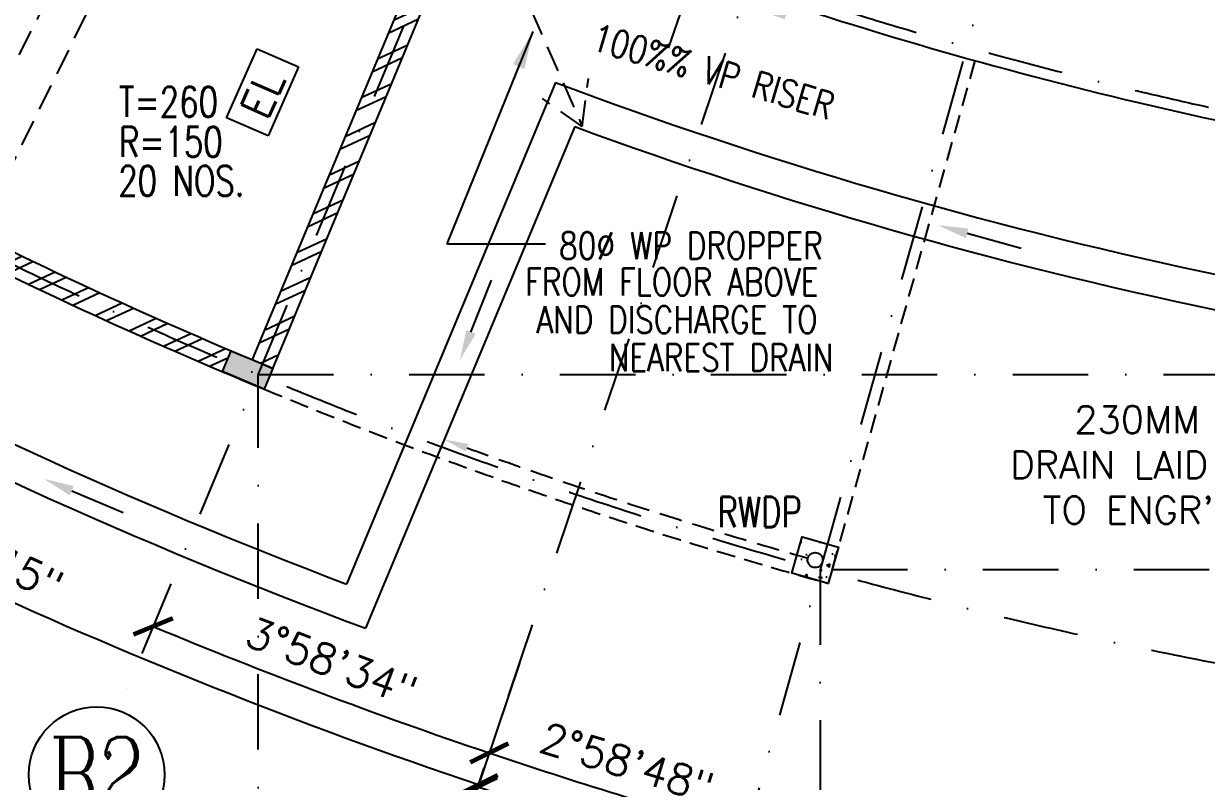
# Model space of a CAD drawing. Extents: x 2879167 to 2959690, y -882003 to -585933.
# Drawn here: x 2900177 to 2908015, y -864973 to -859950 of the extents above; entities that cross this region are included whole.
import ezdxf
from ezdxf.enums import TextEntityAlignment as Align

# ---------------------------------------------------------------- set-up
doc = ezdxf.new("R2010")
doc.units = 0
doc.header["$LTSCALE"] = 1000
doc.header["$MEASUREMENT"] = 0
doc.header["$PDMODE"] = 66
for name, pattern in [('DASHDOT', [1, 0.5, -0.25, 0, -0.25]), ('DASHED', [0.75, 0.5, -0.25]), ('HIDDEN', [0.375, 0.25, -0.125]), ('HIDDEN2', [0.1875, 0.125, -0.0625])]:
    doc.linetypes.add(name, pattern=pattern)
doc.layers.get('0').update_dxf_attribs({"linetype": 'CONTINUOUS'})
doc.layers.get('DEFPOINTS').update_dxf_attribs({"linetype": 'CONTINUOUS'})
for name, color, linetype in [('-EL & K', 10, 'CONTINUOUS'), ('COL', 3, 'CONTINUOUS'), ('DIM', 5, 'CONTINUOUS'), ('DRAIN', 1, 'CONTINUOUS'), ('GRID', 6, 'DASHDOT'), ('H', 6, 'CONTINUOUS'), ('LINE', 7, 'CONTINUOUS'), ('RWDP', 5, 'CONTINUOUS'), ('SPEC', 7, 'CONTINUOUS'), ('stair', 7, 'CONTINUOUS'), ('WALL', 2, 'CONTINUOUS'), ('WP', 1, 'HIDDEN')]:
    doc.layers.add(name, color=color, linetype=linetype)
doc.styles.add('1', font='ROMANC.SHX', dxfattribs={"width": 0.65, "height": 0.5})
doc.styles.add('ROMANS', font='romans.shx')
doc.styles.add('ROMS', font='ROMANS.SHX', dxfattribs={"height": 300})
doc.dimstyles.get("Standard").update_dxf_attribs({"dimscale": 5, "dimtxt": 1, "dimasz": 2, "dimexe": 1, "dimexo": 1, "dimgap": 1, "dimtad": 0, "dimtih": 1, "dimtoh": 1, "dimdec": 4, "dimzin": 0, "dimdsep": 46, "dimtxsty": 'ROMANS', "dimcen": 1, "dimadec": 0, "dimazin": 0, "dimtfac": 1, "dimtdec": 4, "dimtofl": 0, "dimtmove": 0, "dimatfit": 3, "dimfxl": 0, "dimtolj": 1, "dimtzin": 0, "dimarcsym": 0})
pattern_1 = [(50, (488140.78, 85286.4), (251.041064, -21.963247), [26.25, -288.75]), (355, (488140.78, 85286.4), (-48.562967, 263.267247), [21, -231]), (100.4514, (488161.7, 85284.56), (202.478284, 241.30384), [22.309067, -245.39974]), (46.1842, (488140.78, 85356.4), (373.534367, -57.931655), [39.375, -433.125]), (96.6356, (488171.9, 85351.57), (327.131947, 340.941255), [33.4636, -368.09955]), (351.1842, (488140.78, 85356.4), (327.13168, 340.94151), [31.5, -346.5]), (21, (488175.78, 85338.9), (208.917468, -140.916612), [26.25, -288.75]), (326, (488175.78, 85338.9), (85.160366, 253.802516), [21, -231]), (71.4514, (488193.19, 85327.15), (294.07792, 112.885674), [22.309067, -245.39974]), (37.5, (488140.78, 85286.39), (4.2559494, 116.5128488), [0, -228.2, 0, -234.5, 0, -231.875]), (7.5, (488140.78, 85286.39), (92.074338, 138.044099), [0, -133.7, 0, -222.95, 0, -88.375]), (327.5, (488062.73, 85286.39), (186.8378527, -7.894205), [0, -87.5, 0, -273, 0, -362.25]), (317.5, (488027.73, 85286.4), (204.115159, 35.036744), [0, -113.75, 0, -181.3, 0, -257.25])]

# ---------------------------------------------------------------- blocks, each defined once
blk = doc.blocks.new('_ARCHTICK')
at = {"color": 0, "linetype": 'ByBlock', "const_width": 0.15}
blk.add_lwpolyline([(-0.5, -0.5), (0.5, 0.5)], dxfattribs=at)
blk = doc.blocks.new('*D195')
at = {"layer": 'DEFPOINTS', "color": 0}
for p in [(2914231.1, -832275.5), (2914231.1, -832275.5), (2913813.5, -834560.7), (2898231.1, -858827.3), (2931005.3, -860112.1)]:
    blk.add_point(p, dxfattribs=at)
at = {"layer": 'DIM'}
blk.add_arc((2914231.1, -832275.5), 2323, 238.92705, 301.07295, dxfattribs=at)
at = {"layer": 'DIM', "xscale": 200, "yscale": 200, "zscale": 200}
for p, rotation in [((2913032.1, -834265.2), 148.9270490380316), ((2915430.1, -834265.2), 31.07295098388072)]:
    blk.add_blockref('_ARCHTICK', p, dxfattribs=dict(at, rotation=rotation))
at = {"layer": 'DIM', "color": 7, "insert": (2914231.1, -834379.5), "char_height": 200, "attachment_point": 5, "rotation": 0, "style": 'ROMANS'}
blk.add_mtext('\\A1;62°8\'45"', dxfattribs=at)
blk = doc.blocks.new('*D214')
at = {"layer": 'DEFPOINTS', "color": 0}
for p in [(2914231.1, -832275.5), (2914231.1, -832275.5), (2903495.6, -864095.1), (2905581, -865721.3), (2910577.9, -865824)]:
    blk.add_point(p, dxfattribs=at)
at = {"layer": 'DIM'}
for p, q in [((2903463.6, -864189.8), (2903155.3, -865103.7)), ((2910567.1, -865923.4), (2910480.6, -866718.2))]:
    blk.add_line(p, q, dxfattribs=at)
blk.add_arc((2914231.1, -832275.5), 34546.3, 251.35623, 263.78541, dxfattribs=at)
at = {"layer": 'DIM', "xscale": 200, "yscale": 200, "zscale": 200}
for p, rotation in [((2903187.2, -865009), 161.3562291409189), ((2910491.4, -866618.8), 353.7854095700074)]:
    blk.add_blockref('_ARCHTICK', p, dxfattribs=dict(at, rotation=rotation))
at = {"layer": 'DIM', "color": 7, "insert": (2906842.8, -865798.2), "char_height": 200, "attachment_point": 5, "rotation": 347.57082, "style": 'ROMANS'}
blk.add_mtext('\\A1;12°25\'45"', dxfattribs=at)
blk = doc.blocks.new('*D215')
at = {"layer": 'DEFPOINTS', "color": 0}
for p in [(2914231.1, -832275.5), (2914231.1, -832275.5), (2896783.4, -861229.9), (2898591.6, -863062.9), (2903495.6, -864095.1)]:
    blk.add_point(p, dxfattribs=at)
at = {"layer": 'DIM'}
for p, q in [((2896731.8, -861315.5), (2896356.5, -861938.2)), ((2903463.6, -864189.8), (2903159.8, -865090.2))]:
    blk.add_line(p, q, dxfattribs=at)
blk.add_arc((2914231.1, -832275.5), 34532, 238.92705, 251.35623, dxfattribs=at)
at = {"layer": 'DIM', "xscale": 200, "yscale": 200, "zscale": 200}
for p, rotation in [((2896408.1, -861852.6), 148.9270488143155), ((2903191.8, -864995.5), 341.3562291409183)]:
    blk.add_blockref('_ARCHTICK', p, dxfattribs=dict(at, rotation=rotation))
at = {"layer": 'DIM', "color": 7, "insert": (2899806.7, -863409.4), "char_height": 200, "attachment_point": 5, "rotation": 335.14164, "style": 'ROMANS'}
blk.add_mtext('\\A1;12°25\'45"', dxfattribs=at)
blk = doc.blocks.new('*D241')
at = {"layer": 'DEFPOINTS', "color": 0}
for p in [(2914231.1, -832275.5), (2914231.1, -832275.5), (2901771.2, -864242.7), (2900803, -864502.9), (2903074.2, -865344.1)]:
    blk.add_point(p, dxfattribs=at)
at = {"layer": 'DIM'}
blk.add_arc((2914231.1, -832275.5), 34309.7, 247.38014, 251.35624, dxfattribs=at)
at = {"layer": 'DIM', "xscale": 200, "yscale": 200, "zscale": 200}
for p, rotation in [((2901035.1, -863946), 157.3801448760717), ((2903262.9, -864784.7), 341.3562392169155)]:
    blk.add_blockref('_ARCHTICK', p, dxfattribs=dict(at, rotation=rotation))
at = {"layer": 'DIM', "color": 7, "insert": (2902218.9, -864179.7), "char_height": 200, "attachment_point": 5, "rotation": 339.36819, "style": 'ROMANS'}
blk.add_mtext('\\A1;3°58\'34"', dxfattribs=at)
blk = doc.blocks.new('*D242')
at = {"layer": 'DEFPOINTS', "color": 0}
for p in [(2914231.1, -832275.5), (2914231.1, -832275.5), (2903828.1, -864970), (2903070, -865356.5), (2904804.9, -865891.9)]:
    blk.add_point(p, dxfattribs=at)
at = {"layer": 'DIM'}
blk.add_arc((2914231.1, -832275.5), 34309.7, 251.35623, 254.33615, dxfattribs=at)
at = {"layer": 'DIM', "xscale": 200, "yscale": 200, "zscale": 200}
for p, rotation in [((2903262.9, -864784.7), 161.3562293810234), ((2904967.8, -865311), 344.3361454312286)]:
    blk.add_blockref('_ARCHTICK', p, dxfattribs=dict(at, rotation=rotation))
at = {"layer": 'DIM', "color": 7, "insert": (2904176.5, -864849.6), "char_height": 200, "attachment_point": 5, "rotation": 342.84619, "style": 'ROMANS'}
blk.add_mtext('\\A1;2°58\'48"', dxfattribs=at)
blk = doc.blocks.new('A$C20F67EEF')
at = {"layer": 'LINE', "color": 5}
blk.add_line((33.3, 200), (33.3, 570.8), dxfattribs=at)
blk.add_solid([(0, 200), (66.7, 200), (33.3, 0)], dxfattribs=at)

msp = doc.modelspace()

# ---------------------------------------------------------------- hatches: boundary and pattern name
at = {"layer": 'H', "ltscale": 0.1}
h = msp.add_hatch(dxfattribs=at)
h.set_pattern_fill('AR-CONC', color=256, scale=35, style=0)
h.set_pattern_definition(pattern_1)
h.paths.add_polyline_path([(2903214, -858912), (2903213.9, -858912, -0.001991), (2903002.1, -858823.4), (2903001.9, -858823.3), (2902944, -858961.7), (2903156.2, -859050.4), (2903156.2, -859050.4)])
h.paths.add_polyline_path([(2905332.5, -859589.1), (2904764, -859397.2), (2904652.1, -859728.9), (2904794.2, -859776.8), (2904794.2, -859776.8), (2905220.6, -859920.7)])
h.paths.add_polyline_path([(2897688.2, -860163.4), (2897628, -860127.2, -0.001769), (2897431.3, -860009), (2897431.1, -860008.9), (2897353.8, -860137.4), (2897550.9, -860255.9, 0.000537), (2897611.1, -860291.7)])
h.paths.add_polyline_path([(2901771.2, -862373.4), (2901494.6, -862257.3), (2901552.6, -862119), (2901829.2, -862235)])
h = msp.add_hatch(dxfattribs=at)
h.set_pattern_fill('ANSI32', color=256, scale=500, angle=340, style=0)
h.paths.add_polyline_path([(2901690.8, -862177.4), (2901829.1, -862235.4), (2901909.8, -862041.8), (2902017, -861784.5), (2902299.6, -861106.1), (2902597.1, -860392.2), (2902833.9, -859823.8), (2902925.4, -859604.3), (2902981.5, -859465.2), (2903189.9, -858958.3), (2903055.6, -858902.1)])
h = msp.add_hatch(dxfattribs=at)
h.set_pattern_fill('ANSI32', color=256, scale=500, angle=340, style=0)
h.set_pattern_definition([(25, (488140.78, 85286.4), (-79.240924, 169.93271), []), (25, (488223.83, 85256.16), (-79.240924, 169.93271), [])])
h.paths.add_polyline_path([(2897688.4, -860163.1), (2897611.1, -860291.7, 0.033442), (2901494.6, -862257.3), (2901552.6, -862119, -0.03343)])
h = msp.add_hatch(dxfattribs=at)
h.set_pattern_fill('AR-CONC', color=256, scale=35, style=0)
h.set_pattern_definition(pattern_1)
h.paths.add_polyline_path([(2905575.8, -863420.2), (2905503.6, -863399.9), (2905471, -863516.4, -0.039257), (2905468.9, -863523.9), (2905456.3, -863568.5, 0.000577), (2905528.6, -863588.7)])
h.paths.add_polyline_path([(2905503.6, -863399.9), (2905455.8, -863386.4), (2905435.5, -863458.6, -0.335885), (2905471.9, -863506.7, -0.048767), (2905471, -863516.4)])
h.paths.add_polyline_path([(2905455.8, -863386.4), (2905335.5, -863352.5), (2905288.1, -863520.9, 0.000962), (2905408.3, -863555), (2905408.4, -863554.8, -0.335885), (2905371.9, -863506.7, -0.497135), (2905435.5, -863458.6)])
h.paths.add_polyline_path([(2905408.3, -863555, -0.000962), (2905288.1, -863520.9), (2905267.7, -863593, 0.000152), (2905286.8, -863598.5), (2905388, -863627)])
h.paths.add_polyline_path([(2905456.3, -863568.5, -0.000384), (2905408.3, -863555), (2905388, -863627), (2905436.1, -863640.6)])
h.paths.add_polyline_path([(2905456.3, -863568.5), (2905436.1, -863640.6), (2905456.3, -863646.3)])
h.paths.add_polyline_path([(2905528.6, -863588.7, -0.000577), (2905456.3, -863568.5), (2905456.3, -863646.3), (2905508.3, -863660.9), (2905508.3, -863660.9)])

# ---------------------------------------------------------------- linework, layer by layer
at = {"layer": '-EL & K', "color": 10}
for p, q in [((2901522.1, -860573.8), (2901723.9, -860116.3)), ((2901723.9, -860116.3), (2901998.4, -860237.4)), ((2901998.4, -860237.4), (2901796.6, -860694.8)), ((2901796.6, -860694.8), (2901522.1, -860573.8))]:
    msp.add_line(p, q, dxfattribs=at)
at = {"ltscale": 2}
msp.add_line((2903702, -860340.4), (2902316.6, -863665.4), dxfattribs=at)
for radius, start, end in [(33575, 233.67219, 249.21494), (28975, 251.94947, 263.19217), (29975, 249.43539, 266.55731)]:
    msp.add_arc((2914231.1, -832275.5), radius, start, end, dxfattribs=at)
at = {"layer": 'COL', "color": 3, "ltscale": 2}
for points in [[(2901771.2, -862373.4), (2901494.6, -862257.3), (2901552.6, -862119), (2901829.2, -862235)], [(2905508.3, -863660.9), (2905267.7, -863593.1), (2905335.5, -863352.5), (2905576.1, -863420.3)]]:
    msp.add_lwpolyline(points, close=True, dxfattribs=at)
at = {"layer": 'DRAIN', "color": 1, "ltscale": 2}
msp.add_line((2903829.3, -860632.9), (2902443.5, -863958.8), dxfattribs=at)
for radius, start, end in [(33805, 233.31647, 249.59252), (30205, 249.85636, 266.58356)]:
    msp.add_arc((2914231.1, -832275.5), radius, start, end, dxfattribs=at)
at = {"layer": 'GRID'}
for p, q in [((2914231.1, -832275.5), (2900803, -864502.9)), ((2903070, -865356.5), (2914231.1, -832275.5)), ((2914231.1, -832275.5), (2904804.9, -865891.9)), ((2901731.1, -862275.5), (2938704.8, -862275.5)), ((2901731.1, -870763.8), (2901731.1, -862275.5)), ((2905456.3, -863568.5), (2905456.3, -870763.8)), ((2905534.4, -863568.5), (2938704.8, -863568.5))]:
    msp.add_line(p, q, dxfattribs=at)
at = {"layer": 'GRID', "color": 7, "linetype": 'Continuous'}
msp.add_circle((2900661.1, -864929.9), 450, dxfattribs=at)
at = {"layer": 'GRID'}
for radius, start, end in [(28900, 234.80971, 305.04123), (32500, 235.39893, 304.60107)]:
    msp.add_arc((2914231.1, -832275.5), radius, start, end, dxfattribs=at)
at = {"layer": 'RWDP', "ltscale": 0.1}
msp.add_circle((2905421.9, -863506.7), 50, dxfattribs=at)
at = {"layer": 'RWDP', "linetype": 'DASHED', "ltscale": 0.3}
msp.add_arc((2914231.1, -832275.5), 32450, 249.96736, 254.15985, dxfattribs=at)
msp.add_solid([(2903106.4, -862786.6), (2903124.6, -862736.5), (2902965.1, -862707)], dxfattribs=at)
at = {"layer": 'SPEC', "color": 161}
msp.add_line((2904526.6, -859889.6), (2904448.7, -860111.7), dxfattribs=at)
at = {"layer": 'stair', "linetype": 'HIDDEN', "ltscale": 0.7}
for p, q in [((2900342.9, -859766.5), (2899610.1, -861217)), ((2900590.1, -859890), (2899870.4, -861347))]:
    msp.add_line(p, q, dxfattribs=at)
at = {"layer": 'WALL', "color": 5, "linetype": 'HIDDEN2'}
msp.add_line((2906480.3, -860194.6), (2905508.3, -863660.9), dxfattribs=at)
at = {"layer": 'WALL'}
msp.add_lwpolyline([(2901690.8, -862177.4), (2901829.1, -862235.4), (2901909.8, -862041.8), (2902017, -861784.5), (2902299.6, -861106.1), (2902597.1, -860392.2), (2902833.9, -859823.8), (2902925.4, -859604.3), (2902981.5, -859465.2), (2903189.9, -858958.3), (2903055.6, -858902.1)], close=True, dxfattribs=at)
for radius, start, end in [(32425, 238.35276, 247.24761), (32575, 238.77881, 247.51205)]:
    msp.add_arc((2914231.1, -832275.5), radius, start, end, dxfattribs=at)
at = {"layer": 'WALL', "color": 5, "linetype": 'HIDDEN2'}
msp.add_arc((2914231.1, -832275.5), 32575, 247.51205, 254.46806, dxfattribs=at)
at = {"layer": 'WP', "ltscale": 0.7}
for p, q in [((2903222.4, -859141.9), (2903879.3, -860632.9)), ((2903879.3, -860632.9), (2903919.3, -860312.8)), ((2903879.3, -860632.9), (2903615.5, -860447.2))]:
    msp.add_line(p, q, dxfattribs=at)

# ---------------------------------------------------------------- block references
at = {"ltscale": 0.1}
for p, rotation in [((2906245, -861254.6), 254.6461613567759), ((2900324.5, -862937.8), 247.0781143025103)]:
    msp.add_blockref('A$C20F67EEF', p, dxfattribs=dict(at, rotation=rotation))
at = {"ltscale": 0.1, "xscale": -1, "rotation": 338.3595746791011}
msp.add_blockref('A$C20F67EEF', (2903098.6, -862193.5), dxfattribs=at)

# ---------------------------------------------------------------- texts
at = {"layer": '-EL & K', "color": 10, "style": 'ROMS'}
msp.add_text('EL', height=200, rotation=66.19778, dxfattribs=at).set_placement((2901788.9, -860598.8))
at = {"layer": 'GRID', "color": 3, "style": '1', "width": 0.7}
msp.add_text('B2', height=500, dxfattribs=at).set_placement((2900661.1, -864929.9), align=Align.MIDDLE_CENTER)
at = {"layer": 'SPEC', "color": 161, "style": 'ROMANS', "width": 0.8}
msp.add_text('100%% VP RISER', height=180, rotation=343.53894, dxfattribs=at).set_placement((2903927.7, -860119.2))
at = {"layer": 'SPEC', "color": 7, "style": 'ROMANS', "width": 0.75}
for s, p in [('T=260', (2900809.1, -860568.9)), ('R=150', (2900808.8, -860833.9)), ('20 NOS.', (2900804.2, -861092.3)), ('RWDP', (2904775.3, -863288.1))]:
    msp.add_text(s, height=200, rotation=360, dxfattribs=at).set_placement(p)
at = {"layer": 'SPEC', "color": 161, "style": 'ROMANS', "width": 0.8}
for s, p in [('80%%C WP DROPPER', (2903725.9, -861511.8)), ('FROM FLOOR ABOVE', (2903499.6, -861751.8)), ('AND DISCHARGE TO', (2903575, -862002.3)), ('NEAREST DRAIN', (2904055, -862253.2))]:
    msp.add_text(s, height=180, dxfattribs=at).set_placement(p)
at = {"layer": 'SPEC', "color": 7, "insert": (2909106.6, -862875), "char_height": 180, "attachment_point": 6, "style": 'ROMANS'}
msp.add_mtext("230MM %%C HRPC. \\PDRAIN LAID TO FALL \\PTO ENGR'S DETAIL", dxfattribs=at)

# ---------------------------------------------------------------- dimensions: what is measured, and where the dimension line sits
at = {"layer": 'DIM'}
for base, line1, line2, picture, middle in [((2898591.6, -863062.9), ((2903495.6, -864095.1), (2914231.1, -832275.5)), ((2914231.1, -832275.5), (2896783.4, -861229.9)), '*D215', (2899806.7, -863409.4)), ((2913813.5, -834560.7), ((2914231.1, -832275.5), (2931005.3, -860112.1)), ((2914231.1, -832275.5), (2898231.1, -858827.3)), '*D195', (2914231.1, -834379.5)), ((2901771.2, -864242.7), ((2914231.1, -832275.5), (2900803, -864502.9)), ((2903074.2, -865344.1), (2914231.1, -832275.5)), '*D241', (2902218.9, -864179.7)), ((2905581, -865721.3), ((2910577.9, -865824), (2914231.1, -832275.5)), ((2903495.6, -864095.1), (2914231.1, -832275.5)), '*D214', (2906842.8, -865798.2)), ((2903828.1, -864970), ((2914231.1, -832275.5), (2904804.9, -865891.9)), ((2903070, -865356.5), (2914231.1, -832275.5)), '*D242', (2904176.5, -864849.6))]:
    dim = msp.add_angular_dim_2l(base=base, line1=line1, line2=line2, dimstyle='Standard', override={"dimscale": 100, "dimtxt": 2, "dimtad": 1, "dimtih": 0, "dimtoh": 0, "dimdec": 0, "dimblk1": 'ARCHTICK', "dimblk2": 'ARCHTICK', "dimsah": 1, "dimcen": 0, "dimdle": 1, "dimclrd": 256, "dimclre": 256, "dimclrt": 7, "dimaunit": 1, "dimadec": 3, "dimtdec": 0, "dimtmove": 2, "dimldrblk": 'ARCHTICK', "dimlwd": 65535, "dimlwe": 65535}, dxfattribs=at)
    dim.commit()
    dim.dimension.update_dxf_attribs({"geometry": picture, "text_midpoint": middle})

# ---------------------------------------------------------------- leaders
at = {"layer": 'SPEC'}
msp.add_leader([(2903551.7, -860002.9), (2902980.9, -861409.9), (2903634.9, -861409.9)], dimstyle='Standard', override={"dimscale": 100, "dimtxt": 2, "dimasz": 2.5, "dimexe": 1, "dimexo": 1, "dimgap": 1, "dimtih": 0, "dimtoh": 0, "dimdec": 0, "dimtxsty": 'ROMANS', "dimcen": 0, "dimdle": 1, "dimclrt": 7, "dimtdec": 0}, dxfattribs=at)

doc.saveas('drawing.dxf')
